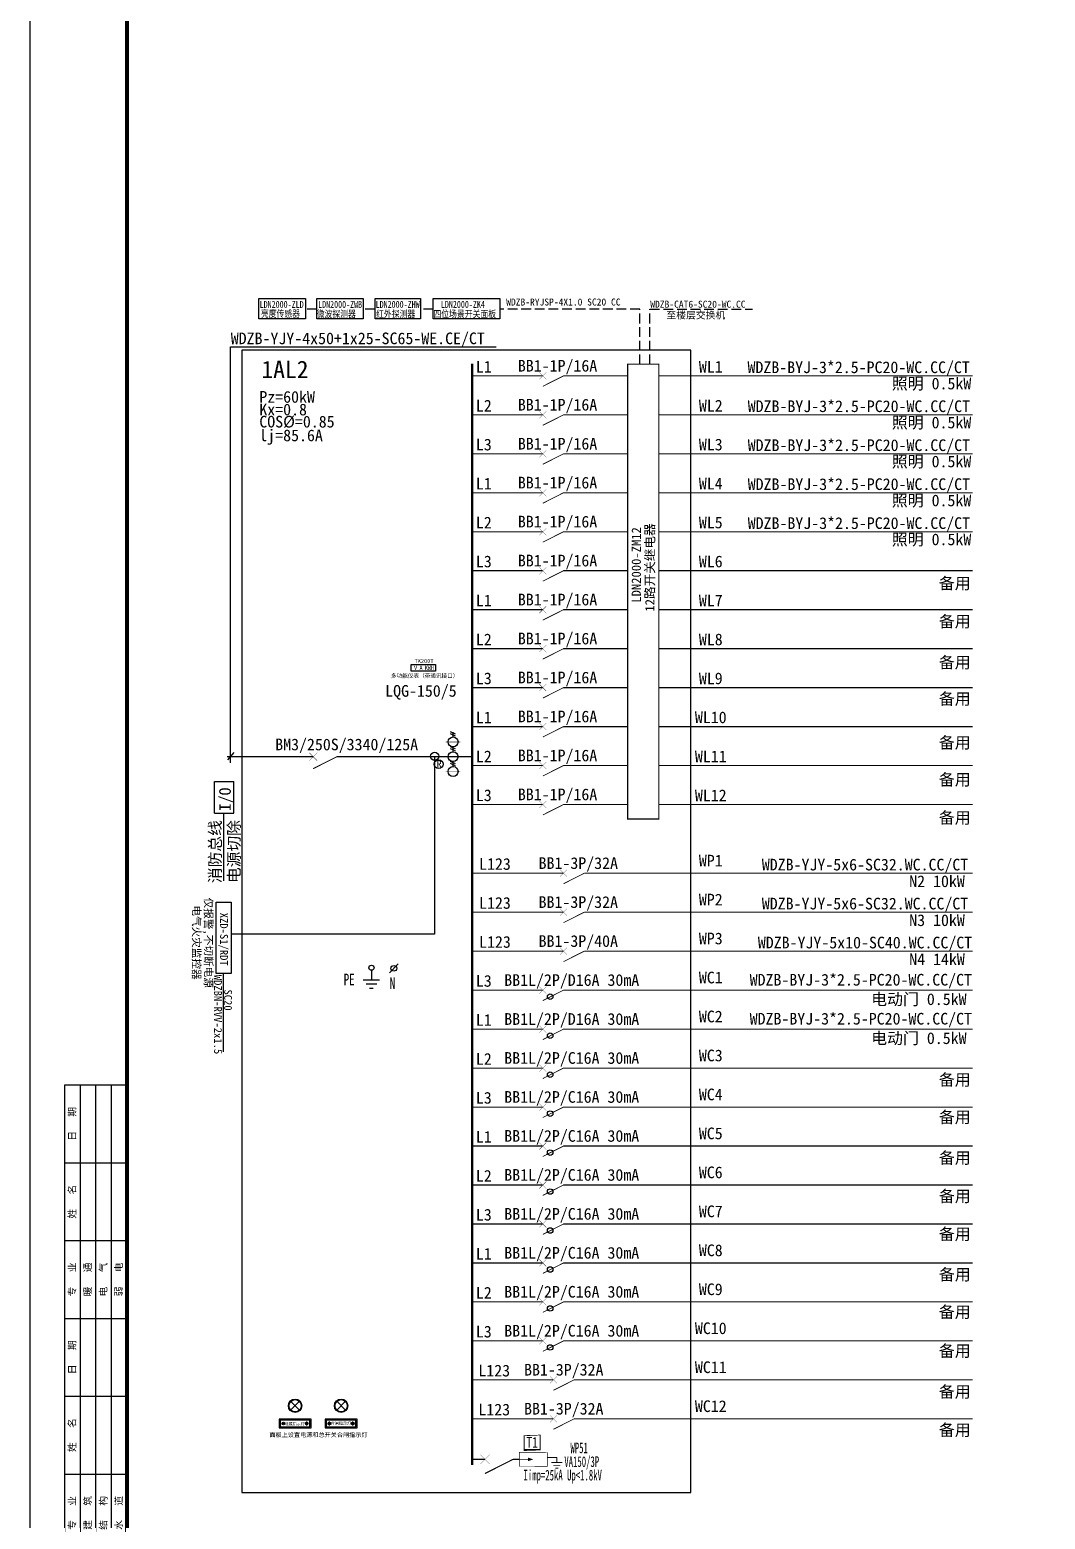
# Model space of a CAD drawing. Header units: millimetres. Extents: x -633009578 to 5705885, y -633235091 to 2571734.
# Drawn here: x 2425455 to 2451557, y 2240709 to 2278990 of the extents above; entities that cross this region are included whole.
import ezdxf
from ezdxf.enums import TextEntityAlignment as Align

# ---------------------------------------------------------------- set-up
doc = ezdxf.new("R2010")
doc.units = ezdxf.units.MM
doc.header["$LTSCALE"] = 1000
doc.header["$MEASUREMENT"] = 0
for name, pattern in [('CENTER2', [1.125, 0.75, -0.125, 0.125, -0.125]), ('CENTERX2', [101.60000000000001, 63.5, -12.7, 12.7, -12.7]), ('CONTINOUS', [0]), ('DASH', [0.35, 0.25, -0.1]), ('DASHED', [0.75, 0.5, -0.25])]:
    doc.linetypes.add(name, pattern=pattern)
doc.layers.get('0').update_dxf_attribs({"color": 9})
for name, color, linetype in [('000000000000电气', 7, 'Continuous'), ('EQUIP', 3, 'Continuous'), ('ETEXT', 3, 'Continuous'), ('LIU6', 7, 'Continuous'), ('Q4', 4, 'DASHED'), ('SIG_TEXT', 7, 'Continuous'), ('SYST', 7, 'Continuous'), ('电气系统', 3, 'Continuous'), ('电气系统1', 3, 'Continuous'), ('系统图', 2, 'Continuous'), ('设备-箱柜', 3, 'Continuous'), ('院图签、封面151013$0$PUB_TITLE', 153, 'Continuous'), ('院图签、封面151013$0$图签文字', 4, 'Continuous')]:
    doc.layers.add(name, color=color, linetype=linetype)
doc.layers.add('CENTER', color=2, linetype='CENTERX2', lineweight=15)
doc.layers.add('DRAW', color=4, linetype='Continuous', lineweight=30)
doc.styles.add('-宋体', font='simhei.ttf', dxfattribs={"width": 0.8})
doc.styles.add('_TCH_LABEL', font='simhei.ttf', dxfattribs={"bigfont": 'GBCBIG'})
doc.styles.add('HZ', font='simhei.ttf', dxfattribs={"width": 0.8, "bigfont": 'HZTXT'})
doc.styles.add('QH2', font='simhei.ttf', dxfattribs={"width": 0.8, "bigfont": 'hztxt.shx'})
doc.styles.add('宋', font='simhei.ttf', dxfattribs={"width": 0.8})
doc.styles.add('宋体', font='simhei.ttf')
doc.styles.add('院图签、封面151013$0$-仿宋_GB2312', font='simhei.ttf')
doc.styles.add('院图签、封面151013$0$-宋体', font='simhei.ttf', dxfattribs={"width": 0.8})

# ---------------------------------------------------------------- blocks, each defined once
blk = doc.blocks.new('多功能仪表')
at = {"layer": '系统图', "color": 2}
blk.add_lwpolyline([(499849.8124978523, 344130.797729742), (501604.7780312169, 344130.797729742), (501604.7780312169, 343663.8300797648), (499849.8124978523, 343663.8300797648)], close=True, dxfattribs=at)
at = {"color": 3, "linetype": 'Continuous', "style": '宋体'}
for s, p in [('TK200T', (500773.3548086541, 344241.7908899534)), ('多功能仪表（带通讯接口）', (500820.9528662576, 343179.832067108)), ('V', (500164.6288839834, 343753.052568481)), ('A', (500559.1450232663, 343754.6136896947)), ('KWH', (501159.7769581829, 343748.3737670283))]:
    blk.add_text(s, height=288, dxfattribs=at).set_placement(p, align=Align.CENTER)
blk = doc.blocks.new('1107AA')
at = {"color": 3, "linetype": 'Continuous'}
for points, const_width in [([(0, -7.499999999999943), (-3.791225550042969, 0)], 0.3), ([(1.25, 1.25), (-1.25, -1.25)], 0.1), ([(-1.25, 1.25), (1.25, -1.25)], 0.1)]:
    blk.add_lwpolyline(points, dxfattribs=dict(at, const_width=const_width))
blk = doc.blocks.new('166')
at = {"linetype": 'CONTINOUS', "const_width": 0.3}
blk.add_lwpolyline([(2.499511344820348, 9.87373129909065), (-2.500488655179652, 9.87373129909065), (-2.500488655179652, -0.1262687009093497), (2.499511344820348, -0.1262687009093497)], close=True, dxfattribs=at)
at = {"linetype": 'CONTINOUS'}
blk.add_lwpolyline([(-0.0004886551796516869, 6.726561730980393, 1.25, 0, 0), (-0.0004886551796516869, 4.87373129909065, 0, 0, 0)], format="xyseb", dxfattribs=at)
at = {"linetype": 'CONTINOUS', "const_width": 0.3}
blk.add_lwpolyline([(-0.0004886551796516869, 9.87373129909065), (-0.0004886551796516869, 6.12373129909065)], dxfattribs=at)
at = {"color": 1, "style": 'HZ', "width": 0.8}
blk.add_attdef('MARK', (5.019829210013995, 3.669134004552689), '', height=3, dxfattribs=at)
blk = doc.blocks.new('G$C5F426BFC')
at = {"layer": 'ETEXT', "elevation": 5.505704888244525e-05}
for points, const_width in [([(5383.874002646655, 3321.542733082757), (5722.797144972952, 3321.542733748187)], 30), ([(6639.506594986888, 3321.542732860287), (6472.797141396673, 3321.542733729211)], 30), ([(7389.506593843224, 3373.061626408999), (7643.727036227705, 3373.061625925759)], 30), ([(7493.727036462398, 3234.997497530706), (7793.727036462398, 3234.997497523139)], 22.5), ([(7643.727036462398, 3234.997497526864), (7643.727036227705, 3373.061625925759)], 22.5), ([(7549.977036460536, 3159.997497529309), (7737.477036460536, 3159.997497524536)], 22.5), ([(7606.227036220254, 3084.997497527796), (7681.227036458673, 3084.997497525933)], 22.5)]:
    blk.add_lwpolyline(points, dxfattribs=dict(at, const_width=const_width))
at = {"layer": '电气系统', "color": 3, "const_width": 22.5, "elevation": 5.505698362321235e-05}
blk.add_lwpolyline([(6772.139076459795, 3953.540781651465), (6772.139076450321, 3578.540781651465), (7195.934862459424, 3578.540781632516), (7195.934862468899, 3953.540781632516)], close=True, dxfattribs=at)
at = {"layer": 'ETEXT', "rotation": 89.99999999855241}
for name, p, xscale, yscale, zscale in [('1107AA', (5722.797144972952, 3321.542733748187, 5.510022943135953e-05), 99.99999952316284, 99.99999952316284, 100), ('166', (7380.036441275151, 3321.579380937595, 5.50569836262004e-05), 75, 75, 75)]:
    blk.add_blockref(name, p, dxfattribs=dict(at, xscale=xscale, yscale=yscale, zscale=zscale))
at = {"color": 7, "style": '_TCH_LABEL', "flags": 1}
blk.add_attdef('A', text='', height=0.009025, dxfattribs=at).set_placement((5380.368946763163, 3321.539123156143, 5.505704888137944e-05), align=Align.MIDDLE_CENTER)
at = {"layer": '电气系统', "color": 3, "style": '宋'}
for s, width, p in [('T1', 0.8, (6828.960309152749, 3634.479456404901, 170.7102007190865)), ('WP51', 0.6, (8006.996512503471, 3486.144492000162, 170.7102007481008)), ('VA150/3P  ', 0.6, (7843.896179138907, 3118.517725319975, 170.7102007340342)), (' Iimp=25kA Up<1.8kV', 0.6, (6636.899991530221, 2757.562642344747, 170.7102007338693))]:
    blk.add_text(s, height=285, dxfattribs=dict(at, width=width)).set_placement(p)
blk = doc.blocks.new('G$CE55235D8')
blk.add_blockref('G$C5F426BFC', (-5383.873998521362, -3158.17785835939, -5.505704888244525e-05))
blk = doc.blocks.new('浪涌11')
at = {"layer": '000000000000电气', "xscale": 0.9025, "yscale": 0.9025, "zscale": 0.9025}
blk.add_blockref('G$CE55235D8', (3.999996306374669, 341.4742966992781), dxfattribs=at)
blk = doc.blocks.new('TDRGDF')
at = {"layer": 'Q4', "linetype": 'ByBlock'}
for p, q in [((445967.1225183934, 58529.56762266156), (445967.1225183934, 58310.67779366902)), ((446387.5256404903, 58472.59624750647), (446593.6993197899, 58678.76992680595)), ((445776.7547560146, 58309.82028122569), (446157.4902807728, 58309.82028122569)), ((445841.0681892505, 58209.92008159889), (446094.891872423, 58209.92008159889)), ((445923.8181400143, 58109.16236952852), (446010.4268967735, 58109.16236952852))]:
    blk.add_line(p, q, dxfattribs=at)
for centre, radius in [((445967.1225183934, 58589.75748594452), 60.18986328299367), ((446490.6124801405, 58575.68308715624), 67.1087518500866)]:
    blk.add_circle(centre, radius, dxfattribs=at)
at = {"layer": 'LIU6', "style": 'QH2', "width": 0.7}
for s, p in [('PE', (445318.43758979, 58180.16403639058)), ('N', (446394.4151157473, 58094.5004197343))]:
    blk.add_text(s, height=270, dxfattribs=at).set_placement(p)
blk = doc.blocks.new('0923')
at = {"color": 3, "linetype": 'Continuous'}
for p, q in [((-4.999999999997097, -3.749999999999998), (-2.5, -3.749999999999998)), ((-4.607008628772519, -4.999999999999998), (-3.498343629190968, -2.5)), ((-3.556412954494361, -4.999999999999998), (-2.447747954912812, -2.5)), ((2.500000000002899, -3.749999999999998), (5, -3.749999999999998)), ((2.892991371227482, -4.999999999999998), (4.00165637080903, -2.5)), ((3.943587045505637, -4.999999999999998), (5.052252045087187, -2.5)), ((10.00000000000289, -3.749999999999998), (12.5, -3.749999999999998)), ((10.39299137122748, -4.999999999999998), (11.50165637080901, -2.5)), ((11.44358704550562, -4.999999999999998), (12.55225204508717, -2.5))]:
    blk.add_line(p, q, dxfattribs=at)
at = {"color": 3, "linetype": 'Continuous', "const_width": 0.3}
for points in [[(-7.5, 0), (-7.5, -7.499999999999997)], [(0, 0), (0, -7.499999999999997)], [(7.5, 0), (7.5, -7.499999999999997)]]:
    blk.add_lwpolyline(points, dxfattribs=at)
at = {"color": 3, "linetype": 'Continuous'}
for centre in [(-7.5, -3.749999999999998), (0, -3.749999999999998), (7.5, -3.749999999999998)]:
    blk.add_circle(centre, 2.5, dxfattribs=at)
blk = doc.blocks.new('G$C27E13D8611')
at = {"layer": '000000000000电气'}
blk.add_line((-199.8397513246164, -862.9455207663705), (-199.839751332067, -2878.739524774777), dxfattribs=at)
blk.add_lwpolyline([(-377.9169249050319, 967.9436696997727), (0, 967.9436696997727), (0, -862.9455207663705), (-377.9169249050319, -862.9455207663705)], close=True, dxfattribs=at)
at = {"layer": '000000000000电气', "style": '宋'}
for s, p in [('电气火灾监控器', (-880.5449258983135, -68.14030017337063)), ('仅报警,不切断电源', (-587.5348753542639, -74.31972846348071)), ('XZD-S1/RDT', (-195.9867351683788, 15.76785820786608, 23344.51928797959))]:
    blk.add_text(s, height=200, rotation=270, dxfattribs=at).set_placement(p, align=Align.MIDDLE)
for s, p in [('WDZBN-RVV-2x1.5', (-434.0785757293925, -898.7317996549536)), ('SC20', (-174.4860695637763, -1276.228993757686))]:
    blk.add_text(s, height=200, rotation=270, dxfattribs=at).set_placement(p)
blk = doc.blocks.new('1107AC')
at = {"color": 3, "linetype": 'Continuous'}
for points, const_width in [([(0, 5.68e-14), (-3.791225550043026, -7.5)], 0.3), ([(-1.25, -8.75), (1.25, -6.25)], 0.1), ([(1.25, -8.75), (-1.25, -6.25)], 0.1)]:
    blk.add_lwpolyline(points, dxfattribs=dict(at, const_width=const_width))
blk = doc.blocks.new('DIANYUANQIECHU')
at = {"color": 2, "linetype": 'Continuous'}
for p, q in [((-382.7851457878423, -262.6817455241689), (-382.7851457878423, 559.0627642427571)), ((-382.7851457878423, 559.0627642427571), (125.9148453391681, 559.0627642427571)), ((125.9148453391681, -262.6817455241689), (125.9148453391681, 559.0627642427571)), ((-382.7851457878423, -262.6817455241689), (125.9148453391681, -262.6817455241689)), ((-135.6266534136084, -2022.217717583175), (-135.6266534136084, -262.6817455269629))]:
    blk.add_line(p, q, dxfattribs=at)
at = {"color": 2, "linetype": 'Continuous', "style": '-宋体'}
for s, p in [('I/O', (44.62207350801327, -212.2931357730413)), ('消防总线', (-214.7050174408068, -2083.741190719884)), ('电源切除', (275.4769001297245, -2080.431213304051))]:
    blk.add_text(s, height=300, rotation=90, dxfattribs=at).set_placement(p)
blk = doc.blocks.new('院图签、封面151013$0$$titleblk$00000094')
at = {"layer": '院图签、封面151013$0$PUB_TITLE'}
for p, q in [((-120, 16), (0, 16)), ((-120, 16), (-120, 0)), ((-100, 16), (-100, 0)), ((-80, 16), (-80, 0)), ((-60, 16), (-60, 0)), ((-40, 16), (-40, 0)), ((-20, 16), (-20, 0)), ((0, 16), (0, 0)), ((-120, 12), (0, 12)), ((-120, 8), (0, 8)), ((-120, 4), (0, 4.000000000000004)), ((-120, 0), (0, 0))]:
    blk.add_line(p, q, dxfattribs=at)
at = {"layer": '院图签、封面151013$0$PUB_TITLE', "style": '院图签、封面151013$0$-仿宋_GB2312'}
for s, p in [('专   业', (-110, 13.20451141548094)), ('姓   名', (-90, 13.20451141548094)), ('日   期', (-70, 13.20451141548094)), ('专   业', (-50, 13.20451141548094)), ('姓   名', (-30, 13.20451141548094)), ('日   期', (-10, 13.20451141548094)), ('建   筑', (-110, 9.204511415480937)), ('暖   通', (-50, 9.204511415480937)), ('结   构', (-110, 5.204511415480937)), ('电   气', (-50, 5.204511415480937)), ('水   道', (-110, 1.204511415480937)), ('弱   电', (-50, 1.204511415480937))]:
    blk.add_text(s, height=1.8, dxfattribs=at).set_placement(p, align=Align.CENTER)
blk = doc.blocks.new('建筑图框_A0')
for p, q in [((0, 84100), (0, 0)), ((2500, 83100), (2500, 1000))]:
    blk.add_line(p, q)
at = {"layer": '院图签、封面151013$0$PUB_TITLE'}
blk.add_lwpolyline([(0, 0), (118900, 0), (118900, 84100), (0, 84100)], close=True, dxfattribs=at)
at = {"layer": '院图签、封面151013$0$PUB_TITLE', "const_width": 100}
blk.add_lwpolyline([(2500, 1000), (117900, 1000), (117900, 83100), (2500, 83100)], close=True, dxfattribs=at)
at = {"layer": '院图签、封面151013$0$PUB_TITLE', "xscale": 100, "yscale": 100, "zscale": 100, "rotation": 89.99999999999999}
blk.add_blockref('院图签、封面151013$0$$titleblk$00000094', (2500.003170620883, 13000.00033656368), dxfattribs=at)
at = {"layer": '院图签、封面151013$0$图签文字', "color": 6, "style": '院图签、封面151013$0$-宋体'}
for tag, height, width, p in [('工程主持人', 400, 0.8000000000029104, (114688.0804010462, 36699.5688464453)), ('审定', 400, 0.8000000000029104, (114688.0804010462, 35899.56884644483)), ('审核', 400, 0.8000000000029104, (114688.0804010462, 35099.56884644437)), ('专业负责人', 400, 0.8000000000029104, (114688.0804010462, 34299.5688464439)), ('校对', 400, 0.8000000000029104, (114688.0804010462, 33499.56884644344)), ('设计', 400, 0.8000000000029104, (114688.0804010462, 32699.56884644297)), ('方案设计人', 400, 0.8000000000029104, (114688.0804010462, 31900.42615922005)), ('工程编号', 300, 0.6999999999970896, (115738.0804010411, 8700.424278954277)), ('版次', 300, 0.6999999999970896, (113538.0804010311, 3005.726258059498)), ('日期', 300, 0.6999999999970896, (116838.0804010863, 3000.226258123759)), ('比例', 300, 0.6999999999970896, (113538.0804010015, 2200.188802679535)), ('图号_X施', 300, 0.6999999999970896, (116338.0804010404, 2200.188802651362)), ('图号', 200, 0.6999999999970896, (117338.0804010546, 2400.075247410685)), ('图号_总数', 200, 0.6999999999970896, (117338.0804010425, 2000.075247410219))]:
    blk.add_attdef(tag, text='', height=height, dxfattribs=dict(at, width=width)).set_placement(p, align=Align.MIDDLE_CENTER)
at = {"layer": '院图签、封面151013$0$图签文字', "color": 6, "style": '院图签、封面151013$0$-宋体', "width": 0.7}
for tag, p in [('建设单位_001', (115735.8856235607, 7446.21079580821)), ('工程名称_001', (115733.5260729989, 6045.368099178996)), ('图名_001', (114542.8818887114, 4059.656552180292))]:
    blk.add_attdef(tag, p, '', height=300, dxfattribs=at)
blk = doc.blocks.new('G$CE57D67AF')
at = {"color": 3}
for p, q in [((-480.4209279608913, 233.5771448449232), (-317.7863682876341, 396.2117045181803)), ((-480.4209279608913, 396.2117045181803), (-317.7863682876341, 233.5771448449232)), ((308.8065753388219, 233.5771448449232), (471.441135012079, 396.2117045181803)), ((308.8065753388219, 396.2117045181803), (471.441135012079, 233.5771448449232))]:
    blk.add_line(p, q, dxfattribs=at)
for points in [[(-674.1036481242627, -63.84758600126952), (-124.1036481242627, -63.84758600126952), (-124.1036481242627, 86.15241399873048), (-674.1036481242627, 86.15241399873048)], [(-654.1036481242627, -43.84758600126952), (-144.1036481242627, -43.84758600126952), (-144.1036481242627, 66.15241399873048), (-654.1036481242627, 66.15241399873048)], [(115.1238551754504, -63.84758600126952), (665.1238551754504, -63.84758600126952), (665.1238551754504, 86.15241399873048), (115.1238551754504, 86.15241399873048)], [(135.1238551754504, -43.84758600126952), (645.1238551754504, -43.84758600126952), (645.1238551754504, 66.15241399873048), (135.1238551754504, 66.15241399873048)]]:
    blk.add_lwpolyline(points, close=True, dxfattribs=at)
at = {"layer": 'CENTER', "linetype": 'CENTER2', "lineweight": -2}
for p, q in [((-631.1036481242627, 11.15241399873048), (-567.1036481242627, 11.15241399873048)), ((-167.1036481242627, 11.15241399873048), (-231.1036481242627, 11.15241399873048)), ((-199.1036481242627, -20.84758600126952), (-199.1036481242627, 43.15241399873048)), ((158.1238551754504, 11.15241399873048), (222.1238551754504, 11.15241399873048)), ((190.1238551754504, -20.84758600126952), (190.1238551754504, 43.15241399873048)), ((622.1238551754504, 11.15241399873048), (558.1238551754504, 11.15241399873048)), ((590.1238551754504, -20.84758600126952), (590.1238551754504, 43.15241399873048))]:
    blk.add_line(p, q, dxfattribs=at)
at = {"layer": 'DRAW'}
for centre, radius in [((-399.1036481242627, 314.8944246820174), 115), ((-399.1036481242627, 314.8944246820174), 105), ((390.1238551754504, 314.8944246820174), 115), ((390.1238551754504, 314.8944246820174), 105)]:
    blk.add_circle(centre, radius, dxfattribs=at)
at = {"layer": 'DRAW', "lineweight": -2}
for centre in [(-599.1036481242627, 11.15241399873048), (-199.1036481242627, 11.15241399873048), (190.1238551754504, 11.15241399873048), (590.1238551754504, 11.15241399873048)]:
    blk.add_circle(centre, 21, dxfattribs=at)
at = {"layer": 'SIG_TEXT', "color": 4, "style": '宋体'}
for s, height, p in [('电源指示灯', 50, (-582.8942648782395, -20.32261197408661)), ('合闸指示灯', 50, (212.7102942913771, -10.30733987828717)), ('面板上设置电源和总开关合闸指示灯', 75, (-837.4868696569465, -220.5682736053132))]:
    blk.add_text(s, height=height, dxfattribs=at).set_placement(p)

msp = doc.modelspace()

# ---------------------------------------------------------------- linework, layer by layer
at = {"color": 3, "linetype": 'DASH'}
for p, q in [((2432836.029938865, 2271810.313095881, 3.897045175149897e-08), (2432539.008167095, 2271810.313095881, 3.897045175149897e-08)), ((2434329.15598334, 2271810.313095881, 3.897045175149897e-08), (2434024.657401977, 2271810.313095881, 3.897045175149897e-08)), ((2435822.282027812, 2271810.313095881, 3.897045175149897e-08), (2435494.885717079, 2271810.313095881, 3.897045175149897e-08)), ((2441139.466746497, 2271810.313095881, 3.897045175149897e-08), (2437537.426422309, 2271810.313095881, 3.897045175149897e-08)), ((2441139.466746497, 2270395.157645151, 3.897045175149897e-08), (2441139.466746497, 2271810.313095881, 3.897045175149897e-08)), ((2441392.624859401, 2270395.157645151, 3.897045175149897e-08), (2441392.624859401, 2271810.313095881, 3.897045175149897e-08)), ((2441392.624859401, 2271810.313095881, 3.897045175149897e-08), (2444035.110132727, 2271810.313095881, 3.897045175149897e-08))]:
    msp.add_line(p, q, dxfattribs=at)
at = {"elevation": 3.897045175149897e-08}
for points in [[(2431342.903894392, 2272079.302799246), (2432539.008167095, 2272079.302799246), (2432539.008167095, 2271558.307350923), (2431342.903894392, 2271558.307350923)], [(2432836.029938865, 2272079.302799246), (2434024.657401977, 2272079.302799246), (2434024.657401977, 2271558.307350923), (2432836.029938865, 2271558.307350923)], [(2434329.15598334, 2272079.302799246), (2435494.885717079, 2272079.302799246), (2435494.885717079, 2271558.307350923), (2434329.15598334, 2271558.307350923)], [(2435822.282027812, 2272079.302799246), (2437537.426422309, 2272079.302799246), (2437537.426422309, 2271558.307350923), (2435822.282027812, 2271558.307350923)]]:
    msp.add_lwpolyline(points, close=True, dxfattribs=at)
at = {"layer": '000000000000电气', "color": 3, "const_width": 29.16, "elevation": 3.897045175149897e-08}
msp.add_lwpolyline([(2441625.124859401, 2258706.657645151), (2440825.624859401, 2258706.657645151), (2440825.624859401, 2270395.157645151), (2441625.124859401, 2270395.157645151)], close=True, dxfattribs=at)
at = {"layer": '000000000000电气', "color": 3}
for points, const_width in [([(2436825.146636059, 2270094.64466045), (2438642.523425599, 2270094.64466045)], 29.16), ([(2439173.964425599, 2270094.64466045), (2440825.624859401, 2270094.64466045)], 29.16), ([(2441625.124859401, 2270094.64466045), (2449695.519809296, 2270094.64466045)], 29.16), ([(2436825.146636059, 2269093.079660451), (2438642.523425599, 2269093.079660451)], 29.16), ([(2439173.964425599, 2269093.079660451), (2440825.624859401, 2269093.079660451)], 29.16), ([(2441625.124859401, 2269093.079660451), (2449695.519809296, 2269093.079660451)], 29.16), ([(2436825.146636059, 2268091.514660451), (2438642.523425599, 2268091.514660451)], 29.16), ([(2439173.964425599, 2268091.514660451), (2440825.624859401, 2268091.514660451)], 29.16), ([(2441625.124859401, 2268091.514660451), (2449695.519809296, 2268091.514660451)], 29.16), ([(2436825.146636059, 2267089.949660451), (2438642.523425599, 2267089.949660451)], 29.16), ([(2439173.964425599, 2267089.949660451), (2440825.624859401, 2267089.949660451)], 29.16), ([(2441625.124859401, 2267089.949660451), (2449695.519809296, 2267089.949660451)], 29.16), ([(2436825.146636059, 2266088.38466045), (2438642.523425599, 2266088.38466045)], 29.16), ([(2439173.964425599, 2266088.38466045), (2440825.624859401, 2266088.38466045)], 29.16), ([(2441625.124859401, 2266088.38466045), (2449695.519809296, 2266088.38466045)], 29.16), ([(2436825.146636059, 2265086.819660451), (2438642.523425599, 2265086.819660451)], 29.16), ([(2439173.964425599, 2265086.819660451), (2440825.624859401, 2265086.819660451)], 29.16), ([(2441625.124859401, 2265086.819660451), (2449695.519809296, 2265086.819660451)], 29.16), ([(2436825.146636059, 2264085.25466045), (2438642.523425599, 2264085.25466045)], 29.16), ([(2439173.964425599, 2264085.25466045), (2440825.624859401, 2264085.25466045)], 29.16), ([(2441625.124859401, 2264085.25466045), (2449695.519809296, 2264085.25466045)], 29.16), ([(2436825.146636059, 2263083.68966045), (2438642.523425599, 2263083.68966045)], 29.16), ([(2439173.964425599, 2263083.68966045), (2440825.624859401, 2263083.68966045)], 29.16), ([(2441625.124859401, 2263083.68966045), (2449695.519809296, 2263083.68966045)], 29.16), ([(2436825.146636059, 2262082.12466045), (2438642.523425599, 2262082.12466045)], 29.16), ([(2439173.964425599, 2262082.12466045), (2440825.624859401, 2262082.12466045)], 29.16), ([(2441625.124859401, 2262082.12466045), (2449695.519809296, 2262082.12466045)], 29.16), ([(2436825.146636059, 2261080.55966045), (2438642.523425599, 2261080.55966045)], 29.16), ([(2439173.964425599, 2261080.55966045), (2440825.624859401, 2261080.55966045)], 29.16), ([(2441625.124859401, 2261080.55966045), (2449695.519809296, 2261080.55966045)], 29.16), ([(2430703.574566625, 2259286.919034029), (2433018.624859401, 2259286.919034029), (2433018.624859401, 2260333.3181827)], 0.9900000000000001), ([(2436825.146636059, 2260078.994660451), (2438642.523425599, 2260078.994660451)], 29.16), ([(2439173.964425599, 2260078.994660451), (2440825.624859401, 2260078.994660451)], 29.16), ([(2441625.124859401, 2260078.994660451), (2449695.519809296, 2260078.994660451)], 29.16), ([(2436825.146636059, 2259077.42966045), (2438642.523425599, 2259077.42966045)], 29.16), ([(2439173.964425599, 2259077.42966045), (2440825.624859401, 2259077.42966045)], 29.16), ([(2441625.124859401, 2259077.42966045), (2449695.519809296, 2259077.42966045)], 29.16), ([(2436825.146636059, 2257311.218840731), (2439175.538459885, 2257311.218840731)], 29.16), ([(2439706.979459887, 2257311.218840731), (2449695.519809296, 2257311.218840731)], 29.16), ([(2436825.146636059, 2256309.653840732), (2439175.538459885, 2256309.653840732)], 29.16), ([(2439706.979459887, 2256309.653840732), (2449695.519809296, 2256309.653840732)], 29.16), ([(2436825.146636059, 2255308.088840731), (2439175.538459885, 2255308.088840731)], 29.16), ([(2439706.979459887, 2255308.088840731), (2449695.519809296, 2255308.088840731)], 29.16), ([(2436825.146636059, 2254306.523840731), (2438642.523425599, 2254306.523840731)], 29.16), ([(2439173.964425599, 2254306.523840731), (2449695.519809296, 2254306.523840731)], 29.16), ([(2436825.146636059, 2253304.958840731), (2438642.523425599, 2253304.958840731)], 29.16), ([(2439173.964425599, 2253304.958840731), (2449695.519809296, 2253304.958840731)], 29.16), ([(2436825.146636059, 2252303.393840731), (2438642.523425599, 2252303.393840731)], 29.16), ([(2439173.964425599, 2252303.393840731), (2449695.519809296, 2252303.393840731)], 29.16), ([(2436825.146636059, 2251301.828840731), (2438642.523425599, 2251301.828840731)], 29.16), ([(2439173.964425599, 2251301.828840731), (2449695.519809296, 2251301.828840731)], 29.16), ([(2436825.146636059, 2250300.263840731), (2438642.523425599, 2250300.263840731)], 29.16), ([(2439173.964425599, 2250300.263840731), (2449695.519809296, 2250300.263840731)], 29.16), ([(2436825.146636059, 2249298.698840731), (2438642.523425599, 2249298.698840731)], 29.16), ([(2439173.964425599, 2249298.698840731), (2449695.519809296, 2249298.698840731)], 29.16), ([(2436825.146636059, 2248297.133840731), (2438642.523425599, 2248297.133840731)], 29.16), ([(2439173.964425599, 2248297.133840731), (2449695.519809296, 2248297.133840731)], 29.16), ([(2436825.146636059, 2247295.568840731), (2438642.523425599, 2247295.568840731)], 29.16), ([(2439173.964425599, 2247295.568840731), (2449695.519809296, 2247295.568840731)], 29.16), ([(2436825.146636059, 2246294.003840731), (2438642.523425599, 2246294.003840731)], 29.16), ([(2439173.964425599, 2246294.003840731), (2449695.519809296, 2246294.003840731)], 29.16), ([(2436825.146636059, 2245292.438840732), (2438642.523425599, 2245292.438840732)], 29.16), ([(2439173.964425599, 2245292.438840732), (2449695.519809296, 2245292.438840732)], 29.16), ([(2436825.135697901, 2244290.873840731), (2438916.08946928, 2244290.873840731)], 29.16), ([(2439447.530469281, 2244290.873840731), (2449695.519809296, 2244290.873840731)], 29.16), ([(2436825.135697901, 2243289.30884073), (2438916.08946928, 2243289.30884073)], 29.16), ([(2439447.530469281, 2243289.30884073), (2449695.519809296, 2243289.30884073)], 29.16)]:
    msp.add_lwpolyline(points, dxfattribs=dict(at, const_width=const_width))
at = {"layer": '000000000000电气', "elevation": 3.897045175149897e-08}
msp.add_lwpolyline([(2435862.624859401, 2260306.78896514), (2435862.624859401, 2255742.583542154), (2430624.124859401, 2255742.583542154)], dxfattribs=at)
at = {"layer": '000000000000电气'}
for centre, radius in [((2435862.624787177, 2260317.401703049), 103.562286817748), ((2435965.260873569, 2260114.871436779), 112.5724505767822)]:
    msp.add_circle(centre, radius, dxfattribs=at)
at = {"layer": '000000000000电气', "color": 3}
for centre in [(2438832.398381058, 2254138.611471823), (2438832.398381058, 2253137.046471823), (2438832.398381058, 2252135.481471823), (2438832.398381058, 2251133.916471823), (2438832.398381058, 2250132.351471824), (2438832.398381058, 2249130.786471823), (2438832.398381058, 2248129.221471823), (2438832.398381058, 2247127.656471823), (2438832.398381058, 2246126.091471824), (2438832.398381058, 2245124.526471824)]:
    msp.add_circle(centre, 70.89489433262908, dxfattribs=at)
at = {"layer": 'SYST', "color": 3, "linetype": 'Continuous'}
for points, const_width in [([(2436825.147425888, 2270411.487169517), (2436825.125473916, 2242102.77592664)], 64.8), ([(2430526.419979406, 2260306.790356103), (2432740.704182678, 2260306.789496528)], 32.4), ([(2433346.992642669, 2260306.789218641), (2436825.137554539, 2260306.78891988)], 32.4)]:
    msp.add_lwpolyline(points, dxfattribs=dict(at, const_width=const_width))
at = {"layer": '电气系统', "color": 3}
for points in [[(2430618.362407699, 2260145.884137848), (2430618.369378494, 2270844.462303446), (2437442.741465261, 2270844.460589814)], [(2430702.404039675, 2260412.555046333), (2430541.548225576, 2260230.251958778)]]:
    msp.add_lwpolyline(points, dxfattribs=at)
msp.add_lwpolyline([(2442445.484335446, 2270754.622367896), (2430905.623564574, 2270754.625819718), (2430905.600891495, 2241398.972589673), (2442445.461662368, 2241398.96913785)], close=True, dxfattribs=at)

# ---------------------------------------------------------------- block references
at = {"color": 3, "linetype": 'Continuous', "xscale": 50.77853549996102, "yscale": 50.77853549996102, "zscale": 50.77853549996102, "rotation": 89.99999846317257}
msp.add_blockref('0923', (2436145.799678275, 2260306.788947647), dxfattribs=at)
at = {"layer": '000000000000电气', "color": 3, "xscale": 70.85880000013579, "yscale": 70.85880000013579, "zscale": 70.85880000013579, "rotation": 90}
for p in [(2438642.523425599, 2270094.64466045), (2438642.523425599, 2269093.079660451), (2438642.523425599, 2268091.514660451), (2438642.523425599, 2267089.949660451), (2438642.523425599, 2266088.38466045), (2438642.523425599, 2265086.819660451), (2438642.523425599, 2264085.25466045), (2438642.523425599, 2263083.68966045), (2438642.523425599, 2262082.12466045), (2438642.523425599, 2261080.55966045), (2438642.523425599, 2260078.994660451), (2438642.523425599, 2259077.42966045), (2439175.538459885, 2257311.218840731), (2439175.538459885, 2256309.653840732), (2439175.538459885, 2255308.088840731), (2438642.523425599, 2254306.523840731), (2438642.523425599, 2253304.958840731), (2438642.523425599, 2252303.393840731), (2438642.523425599, 2251301.828840731), (2438642.523425599, 2250300.263840731), (2438642.523425599, 2249298.698840731), (2438642.523425599, 2248297.133840731), (2438642.523425599, 2247295.568840731), (2438642.523425599, 2246294.003840731), (2438642.523425599, 2245292.438840732), (2438916.08946928, 2244290.873840731), (2438916.08946928, 2243289.30884073)]:
    msp.add_blockref('1107AA', p, dxfattribs=at)
at = {"layer": '000000000000电气', "color": 3}
for name, p, xscale, yscale, zscale in [('多功能仪表', (2256283.204806793, 2139457.262435435, 393.5069951001033), 0.3580589691, 0.3580589691, 0.3580589691), ('DIANYUANQIECHU', (2430578.918869739, 2259118.206373704), 0.9900000000000001, 0.9900000000000001, 0.9900000000000001)]:
    msp.add_blockref(name, p, dxfattribs=dict(at, xscale=xscale, yscale=yscale, zscale=zscale))
at = {"layer": '000000000000电气'}
msp.add_blockref('G$C27E13D8611', (2430627.882852422, 2255600.183331656), dxfattribs=at)
at = {"layer": '000000000000电气', "color": 1, "xscale": 1.5, "yscale": 1.5, "zscale": 1.5}
msp.add_blockref('G$CE57D67AF', (2432872.784116906, 2243153.355866513), dxfattribs=at)
at = {"layer": '000000000000电气', "xscale": 1.066078125, "yscale": 1.066078125, "zscale": 1.066078125}
msp.add_blockref('浪涌11', (2436825.125517299, 2241726.769057399), dxfattribs=at)
at = {"layer": 'SYST', "color": 3, "linetype": 'Continuous', "xscale": -81, "yscale": 81, "zscale": 81, "rotation": 269.9999737389866}
msp.add_blockref('1107AC', (2433348.204182678, 2260306.789218086), dxfattribs=at)
at = {"layer": '电气系统1', "linetype": 'Continuous', "xscale": 1.1, "yscale": 1.1, "zscale": 1.1}
msp.add_blockref('TDRGDF', (1943674.001435497, 2190434.820562813, 3.897045175149897e-08), dxfattribs=at)
at = {"layer": '设备-箱柜'}
msp.add_blockref('建筑图框_A0', (2425455.291295354, 2238871.39151276), dxfattribs=at)

# ---------------------------------------------------------------- texts
at = {"layer": '000000000000电气', "color": 6, "ltscale": 100, "style": '宋'}
msp.add_text('1AL2', height=445.4999999999998, rotation=359.999973533017, dxfattribs=at).set_placement((2431408.098585641, 2270038.961299))
at = {"layer": '000000000000电气', "color": 3, "style": '宋'}
for s, p in [('L1', (2437126.526435749, 2270330.715333169)), ('BB1-1P/16A', (2439021.988961318, 2270330.715333169)), ('WL1', (2442959.969958351, 2270330.715333169)), ('WDZB-BYJ-3*2.5-PC20-WC.CC/CT', (2446761.421028373, 2270292.489830676)), ('照明 0.5kW', (2448635.25282756, 2269894.160689091)), ('L2', (2437126.526435749, 2269329.150333169)), ('BB1-1P/16A', (2439021.988961318, 2269329.150333169)), ('WL2', (2442959.969958351, 2269329.150333169)), ('WDZB-BYJ-3*2.5-PC20-WC.CC/CT', (2446766.980526613, 2269290.924830676)), ('照明 0.5kW', (2448635.25282756, 2268892.595689091)), ('BB1-1P/16A', (2439021.988961318, 2268327.58533317)), ('L3', (2437126.526435749, 2268327.58533317)), ('WL3', (2442959.969958351, 2268327.58533317)), ('WDZB-BYJ-3*2.5-PC20-WC.CC/CT', (2446766.980526613, 2268289.359830675)), ('照明 0.5kW', (2448635.25282756, 2267891.030689091)), ('L1', (2437126.526435749, 2267326.020333169)), ('BB1-1P/16A', (2439021.988961318, 2267326.020333169)), ('WL4', (2442959.969958351, 2267326.020333169)), ('WDZB-BYJ-3*2.5-PC20-WC.CC/CT', (2446766.980526613, 2267287.794830676)), ('照明 0.5kW', (2448635.25282756, 2266889.465689091)), ('L2', (2437126.526435749, 2266324.455333169)), ('BB1-1P/16A', (2439021.988961318, 2266324.455333169)), ('WL5', (2442959.969958351, 2266324.455333169)), ('WDZB-BYJ-3*2.5-PC20-WC.CC/CT', (2446766.980526613, 2266286.229830675)), ('照明 0.5kW', (2448635.25282756, 2265887.900689091)), ('L3', (2437126.526435749, 2265322.89033317)), ('BB1-1P/16A', (2439021.988961318, 2265322.89033317)), ('WL6', (2442959.969958351, 2265322.89033317)), ('备用', (2449231.734375631, 2264769.302579135)), ('L1', (2437126.526435749, 2264321.325333169)), ('BB1-1P/16A', (2439021.988961318, 2264321.325333169)), ('WL7', (2442959.969958351, 2264321.325333169)), ('备用', (2449231.734375631, 2263789.496499269)), ('BB1-1P/16A', (2439021.988961318, 2263319.760333169)), ('L2', (2437126.526435749, 2263319.760333169)), ('WL8', (2442959.969958351, 2263319.760333169)), ('备用', (2449231.734375631, 2262736.570562697)), ('L3', (2437126.526435749, 2262318.195333169)), ('BB1-1P/16A', (2439021.988961318, 2262318.195333169)), ('WL9', (2442959.969958351, 2262318.195333169)), ('备用', (2449231.734375631, 2261800.636396855)), ('L1', (2437126.526435749, 2261316.630333169)), ('BB1-1P/16A', (2439021.988961318, 2261316.630333169)), ('WL10', (2442959.969958351, 2261316.630333169)), ('备用', (2449231.734375631, 2260674.590603576)), ('L2', (2437126.526435749, 2260315.065333169)), ('BB1-1P/16A', (2439021.988961318, 2260315.065333169)), ('WL11', (2442959.969958351, 2260315.065333169)), ('备用', (2449231.734375631, 2259724.032466392)), ('L3', (2437126.526435749, 2259313.500333169)), ('BB1-1P/16A', (2439021.988961318, 2259313.500333169)), ('WL12', (2442959.969958351, 2259313.500333169)), ('备用', (2449231.734375631, 2258744.226386526)), ('WP1', (2442959.969958351, 2257636.261528748)), ('L123', (2437412.740494653, 2257547.28951345)), ('BB1-3P/32A', (2439555.003995604, 2257547.28951345)), ('WDZB-YJY-5x6-SC32.WC.CC/CT', (2446924.980526613, 2257509.064010956)), ('N2 10kW', (2448775.535865288, 2257110.734869371)), ('L123', (2437412.740494653, 2256545.724513451)), ('BB1-3P/32A', (2439555.003995604, 2256545.724513451)), ('WP2', (2442959.969958351, 2256634.696528749)), ('WDZB-YJY-5x6-SC32.WC.CC/CT', (2446924.980526613, 2256507.499010957)), ('N3 10kW', (2448775.535865288, 2256109.169869372)), ('L123', (2437412.740494653, 2255544.15951345)), ('BB1-3P/40A', (2439555.003995604, 2255544.15951345)), ('WP3', (2442959.969958351, 2255633.131528748)), ('WDZB-YJY-5x10-SC40.WC.CC/CT', (2446924.980526613, 2255505.934010956)), ('N4 14kW', (2448775.535865288, 2255107.604869371)), ('BB1L/2P/D16A 30mA', (2439386.444956971, 2254542.59451345)), ('WC1', (2442959.969958351, 2254631.56652875)), ('WDZB-BYJ-3*2.5-PC20-WC.CC/CT', (2446817.043647723, 2254550.869010956)), ('L3', (2437126.526435749, 2254542.594513451)), ('电动门 0.5kW', (2448309.25282756, 2254080.039869371)), ('L1', (2437126.526435749, 2253541.029513449)), ('BB1L/2P/D16A 30mA', (2439386.444956971, 2253541.029513449)), ('WC2', (2442959.969958351, 2253630.001528749)), ('WDZB-BYJ-3*2.5-PC20-WC.CC/CT', (2446817.043647723, 2253549.304010956)), ('电动门 0.5kW', (2448309.25282756, 2253078.47486937)), ('L2', (2437126.526435749, 2252539.46451345)), ('BB1L/2P/C16A 30mA', (2439386.444956971, 2252539.46451345)), ('WC3', (2442959.969958351, 2252628.43652875)), ('备用', (2449231.734375631, 2252010.225146774)), ('L3', (2437126.526435749, 2251537.89951345)), ('BB1L/2P/C16A 30mA', (2439386.444956971, 2251537.89951345)), ('WC4', (2442959.969958351, 2251626.871528749)), ('备用', (2449231.734375631, 2251049.296634256)), ('L1', (2437126.526435749, 2250536.334513451)), ('BB1L/2P/C16A 30mA', (2439386.444956971, 2250536.33451345)), ('WC5', (2442959.969958351, 2250625.306528749)), ('备用', (2449231.734375631, 2250001.775097712)), ('WC6', (2442959.969958351, 2249623.741528749)), ('L2', (2437126.526435749, 2249534.76951345)), ('BB1L/2P/C16A 30mA', (2439386.444956971, 2249534.76951345)), ('备用', (2449231.734375631, 2249017.045097712)), ('L3', (2437126.526435749, 2248533.20451345)), ('BB1L/2P/C16A 30mA', (2439386.444956971, 2248533.20451345)), ('WC7', (2442959.969958351, 2248622.17652875)), ('备用', (2449231.734375631, 2248044.601634256)), ('L1', (2437126.526435749, 2247531.639513451)), ('BB1L/2P/C16A 30mA', (2439386.444956971, 2247531.63951345)), ('WC8', (2442959.969958351, 2247620.61152875)), ('备用', (2449231.734375631, 2247003.471634257)), ('L2', (2437126.526435749, 2246530.074513449)), ('BB1L/2P/C16A 30mA', (2439386.444956971, 2246530.07451345)), ('WC9', (2442959.969958351, 2246619.046528749)), ('备用', (2449231.734375631, 2246041.471634257)), ('L3', (2437126.526435749, 2245528.50951345)), ('BB1L/2P/C16A 30mA', (2439386.444956971, 2245528.509513451)), ('WC10', (2442959.969958351, 2245617.481528749)), ('备用', (2449231.734375631, 2245039.906634257)), ('WC11', (2442959.969958351, 2244615.916528748)), ('L123', (2437393.75643575, 2244526.944513449)), ('BB1-3P/32A', (2439181.803843351, 2244526.944513449)), ('备用', (2449231.734375631, 2243992.385097713)), ('L123', (2437393.75643575, 2243525.379513449)), ('BB1-3P/32A', (2439181.803843351, 2243525.379513449)), ('WC12', (2442959.969958351, 2243614.351528748)), ('备用', (2449231.734375631, 2243007.655097714))]:
    msp.add_text(s, height=300, dxfattribs=at).set_placement(p, align=Align.MIDDLE)
at = {"layer": '000000000000电气', "color": 6, "style": '宋'}
for s, p in [('12路开关继电器', (2441512.538774376, 2264035.718954918, 3.897045175149897e-08)), ('LDN2000-ZM12', (2441162.934462737, 2264265.886681249, 3.897045175149897e-08))]:
    msp.add_text(s, height=237.6, rotation=90, dxfattribs=at).set_placement(p)
at = {"layer": '000000000000电气', "style": '-宋体'}
msp.add_text('R', height=180, dxfattribs=at).set_placement((2435918.508995594, 2260031.603996259))
at = {"layer": 'EQUIP', "color": 6, "style": '-宋体', "width": 0.8}
for s, p in [('LDN2000-ZLD', (2431364.027517665, 2271842.355766633, 3.897045175149897e-08)), ('LDN2000-ZWB', (2432866.499574126, 2271842.355766633, 3.897045175149897e-08)), ('LDN2000-ZHW', (2434345.606600618, 2271842.355766633, 3.897045175149897e-08)), ('LDN2000-ZK4', (2436022.732256114, 2271842.355766633, 3.897045175149897e-08)), ('亮度传感器', (2431395.950019758, 2271605.674667052, 3.897045175149897e-08)), ('微波探测器', (2432830.079363552, 2271593.992152066, 3.897045175149897e-08)), ('红外探测器', (2434356.208512861, 2271593.992152066, 3.897045175149897e-08)), ('四位场景开关面板', (2435829.659141909, 2271593.992152066, 3.897045175149897e-08))]:
    msp.add_text(s, height=180, dxfattribs=at).set_placement(p)
at = {"layer": 'EQUIP', "color": 6, "style": '-宋体'}
for s, p in [('WDZB-RYJSP-4X1.0 SC20 CC', (2437701.709270969, 2271902.919392722, 3.897045175149897e-08)), ('WDZB-CAT6-SC20-WC.CC', (2441404.793489323, 2271846.843320791, 3.897045175149897e-08)), ('至楼层交换机', (2441819.738289713, 2271564.945809076, 3.897045175149897e-08))]:
    msp.add_text(s, height=180, dxfattribs=at).set_placement(p)
at = {"layer": '电气系统', "color": 3, "style": '宋'}
for s, p in [('WDZB-YJY-4x50+1x25-SC65-WE.CE/CT', (2430621.267363173, 2270908.879254911)), ('Pz=60kW', (2431355.96807882, 2269404.991271968)), ('Kx=0.8', (2431355.967929918, 2269080.121674268)), ('COS%%c=0.85', (2431355.967786813, 2268767.899613269)), ('lj=85.6A', (2431355.967625441, 2268415.820830606)), ('LQG-150/5', (2434591.193982826, 2261848.819010958))]:
    msp.add_text(s, height=300, rotation=359.9999731909638, dxfattribs=at).set_placement(p)
msp.add_text('BM3/250S/3340/125A', height=300, rotation=359.9999731909638, dxfattribs=at).set_placement((2433600.746453039, 2260597.240695639), align=Align.MIDDLE)

doc.saveas('drawing.dxf')
